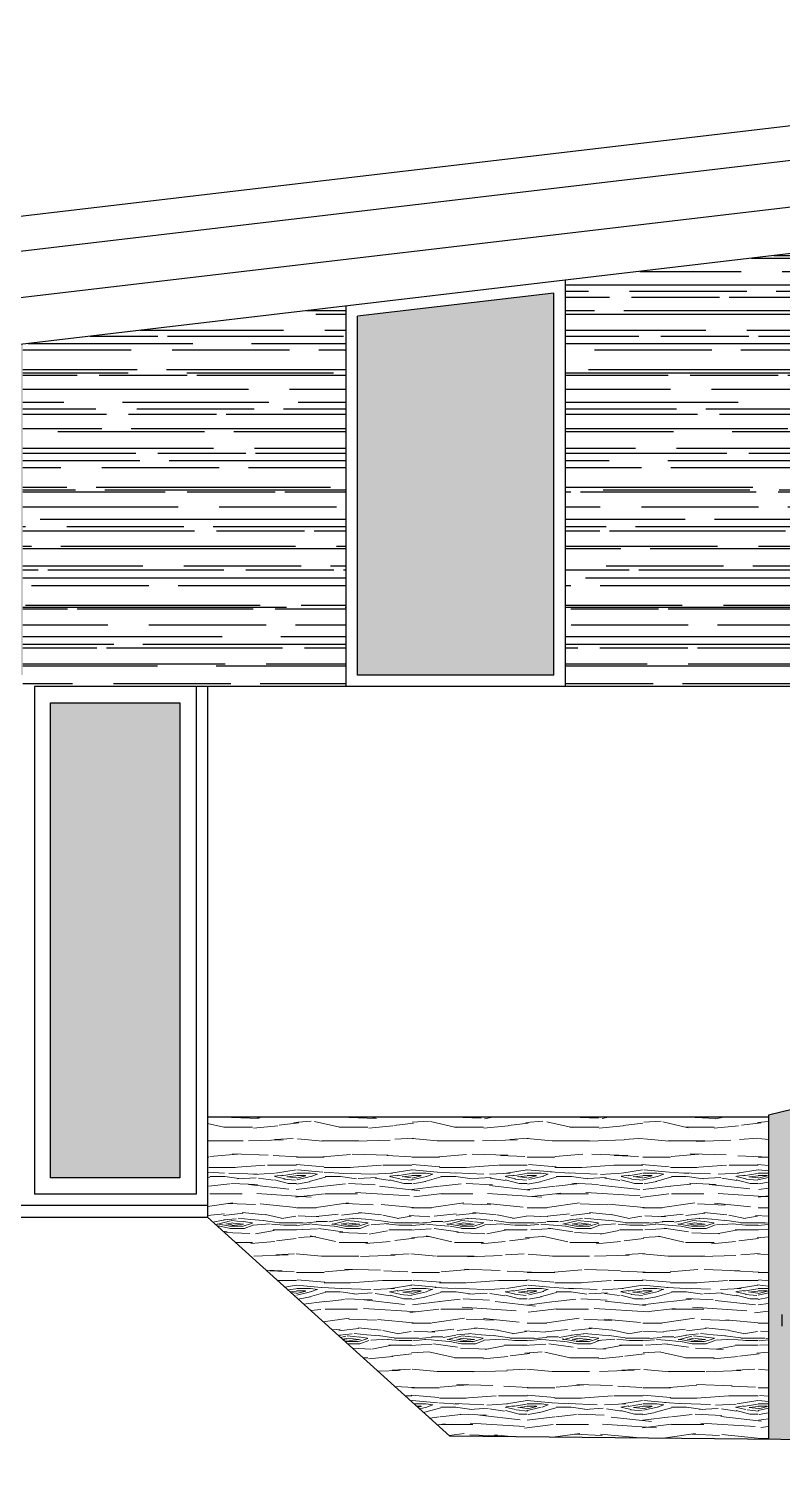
# Model space of a CAD drawing. Header units: millimetres. Extents: x 589 to 1175, y -455 to -172.
# Drawn here: x 1157.6 to 1160.86, y -446.16 to -439.95 of the extents above; entities that cross this region are included whole.
import ezdxf

# ---------------------------------------------------------------- set-up
doc = ezdxf.new("R2010")
doc.units = ezdxf.units.MM
for name, color, linetype in [('pohled', 4, 'Continuous'), ('SRAFA', 251, 'Continuous'), ('srafa fasada', 253, 'Continuous'), ('stafaz', 252, 'Continuous'), ('ZDIVO', 1, 'Continuous')]:
    doc.layers.add(name, color=color, linetype=linetype)
pattern_1 = [(0, (118.2526868023301, -99.30681768956038), (0.2794, 0.127), [1.905, -0.254, 0.635, -0.127]), (0, (118.4215968023301, -99.24331768956037), (-0.127, 0.16891), [0.381, -0.04191, 0.762, -0.09525]), (0, (118.3161868023301, -99.19886768956037), (0.6604000000000001, 0.08509), [1.016, -0.1778, 0.508, -0.127])]

# ---------------------------------------------------------------- blocks, each defined once
blk = doc.blocks.new('A$C57EF654B')
blk.add_line((7.787034237278021, 0.02417714285729744), (7.787034237278021, 0.07495428571382945))

msp = doc.modelspace()

# ---------------------------------------------------------------- hatches: boundary and pattern name
at = {"layer": 'SRAFA'}
h = msp.add_hatch(dxfattribs=at)
h.set_pattern_fill('AR-RROOF', color=256, scale=0.005, style=0)
h.set_pattern_definition(pattern_1)
h.paths.add_polyline_path([(1161.420785994471, -440.8662410069734), (1159.920785994471, -441.0431361401319), (1159.920785994471, -442.8051697244658), (1161.420785994471, -442.8051697244659)])
h = msp.add_hatch(dxfattribs=at)
h.set_pattern_fill('AR-RROOF', color=256, scale=0.005, style=0)
h.set_pattern_definition(pattern_1)
h.paths.add_polyline_path([(1157.570785994471, -442.8051697244658), (1158.970785994471, -442.8051697244657), (1158.970785994471, -441.1551697244657), (1157.57078599447, -441.320271848747)])
at = {"layer": 'SRAFA', "lineweight": 9}
h = msp.add_hatch(dxfattribs=at)
h.set_pattern_fill('WOOD_5,_O', color=253, scale=0.5, pattern_type=2)
h.set_pattern_definition([(349.6952, (118.4076868023301, -100.1373439395754), (3.000000480423951, -0.4999974377679953), [0.0559015, -5.534268]), (0, (118.4626868023301, -100.1473439395754), (0.5, 0.5), [0.055, -0.445]), (18.4349, (118.5176868023301, -100.1473439395754), (1.000000217296481, 0.4999992016113539), [0.04743399999999998, -1.533704499999999]), (172.875, (118.5626868023301, -100.1323439395754), (3.500000189922643, -0.4999991409469827), [0.0403115, -3.9908175]), (174.8056, (118.5226868023301, -100.1273439395754), (5.000000335022446, -0.4999976123497254), [0.055227, -5.4674535]), (194.0362, (118.4676868023301, -100.1223439395754), (-1.50000027299487, -0.4999990286806225), [0.06184649999999998, -1.999706]), (9.4623, (118.4476868023301, -100.1373439395754), (2.500000386847653, 0.4999990696012177), [0.030414, -3.0109675]), (353.6598, (118.4776868023301, -100.1323439395754), (-3.999999701303211, 0.500000789479847), [0.045277, -4.4824155]), (185.7106, (118.5226868023301, -100.1373439395754), (-4.499999711747927, -0.500000657333146), [0.0502495, -4.9746885]), (168.6901, (118.4726868023301, -100.1423439395754), (2.000000376115476, -0.499998816080803), [0.025495, -2.5240145]), (354.8056, (118.3626868023301, -100.1423439395754), (-5.000000335022446, 0.4999976123497237), [0.05522699999999998, -5.467453499999998]), (348.6901, (118.4176868023301, -100.1473439395754), (-2.000000376115476, 0.4999988160808042), [0.05099, -2.4985195]), (0, (118.4676868023301, -100.1573439395754), (0.5, 0.5), [0.06, -0.44]), (20.55600000000001, (118.5276868023301, -100.1573439395754), (2.500000922271211, 0.9999979982107936), [0.04271999999999999, -4.229281999999998]), (3.814100000000002, (118.5676868023301, -100.1423439395754), (6.999999670723153, 0.5000030619868513), [0.0751665, -7.4414815]), (354.8056, (118.6426868023301, -100.1373439395754), (-5.000000335022446, 0.4999976123497237), [0.05522699999999998, -5.467453499999998]), (0, (118.6976868023301, -100.1423439395754), (0.5, 0.5), [0.055, -0.445]), (5.194400000000003, (118.2526868023301, -100.1423439395754), (5.000000335022446, 0.4999976123497246), [0.05522699999999998, -5.467453499999998]), (354.8056, (118.3076868023301, -100.1373439395754), (-5.000000335022446, 0.4999976123497237), [0.05522699999999998, -5.467453499999998]), (0, (118.2526868023301, -100.1323439395754), (0.5, 0.5), [0.03, -0.47]), (5.194400000000003, (118.2826868023301, -100.1323439395754), (5.000000335022446, 0.4999976123497246), [0.05522699999999998, -5.467453499999998]), (0, (118.3376868023301, -100.1273439395754), (0.5, 0.5), [0.05, -0.45]), (10.3048, (118.3876868023301, -100.1273439395754), (-3.000000480423951, -0.4999974377679964), [0.0559015, -5.534268]), (5.194400000000003, (118.4426868023301, -100.1173439395754), (5.000000335022446, 0.4999976123497246), [0.05522699999999998, -5.467453499999998]), (354.8056, (118.4976868023301, -100.1123439395754), (-5.000000335022446, 0.4999976123497237), [0.05522699999999998, -5.467453499999998]), (354.8056, (118.5526868023301, -100.1173439395754), (-5.000000335022446, 0.4999976123497237), [0.05522699999999998, -5.467453499999998]), (351.8699, (118.6076868023301, -100.1223439395754), (-2.99999988823056, 0.4999996779077747), [0.0707105, -3.464823]), (0, (118.6776868023301, -100.1323439395754), (0.5, 0.5), [0.075, -0.425]), (347.4712000000001, (118.6576868023301, -100.4323439395754), (2.500000160204548, -0.4999998015224459), [0.0460975, -4.5636745]), (354.2894, (118.7026868023301, -100.4423439395754), (-4.499999711747927, 0.5000006573331457), [0.0502495, -4.9746885]), (8.1301, (118.6576868023301, -100.4323439395754), (2.999999888230561, 0.4999996779077717), [0.0353555, -3.500178500000001]), (9.4623, (118.6926868023301, -100.4273439395754), (2.500000386847653, 0.4999990696012177), [0.0608275, -2.9805535]), (0, (118.2526868023301, -100.4173439395754), (0.5, 0.5), [0.06, -0.44]), (350.5377, (118.3126868023301, -100.4173439395754), (-2.500000386847653, 0.4999990696012186), [0.03041399999999999, -3.010967499999999]), (201.8014, (118.3426868023301, -100.4223439395754), (1.500000136505385, 0.4999999552503245), [0.026926, -2.6656565]), (192.9946, (118.3176868023301, -100.4323439395754), (4.500000383874698, 0.9999987887891731), [0.0667085, -6.6041235]), (352.875, (118.7126868023301, -100.4323439395754), (-3.500000189922643, 0.4999991409469832), [0.0403115, -3.9908175]), (7.124999999999998, (118.7126868023301, -100.4323439395754), (3.500000189922643, 0.4999991409469829), [0.0403115, -3.9908175]), (0, (118.2526868023301, -100.4273439395754), (0.5, 0.5), [0.04, -0.46]), (194.0362, (118.2926868023301, -100.4273439395754), (-1.50000027299487, -0.4999990286806225), [0.04123099999999998, -2.020321999999999]), (356.6335000000001, (118.3626868023301, -100.4123439395754), (-7.999999660984349, 0.5000054816772417), [0.08514699999999996, -8.429546499999994]), (357.7094, (118.4476868023301, -100.4173439395754), (-12.00000006458787, 0.4999978765629131), [0.1251, -12.384896]), (3.179800000000001, (118.5726868023301, -100.4223439395754), (8.500000251349748, 0.4999955211631548), [0.090139, -8.9237395]), (9.4623, (118.6626868023301, -100.4173439395754), (2.500000386847653, 0.4999990696012177), [0.0912415, -2.95014]), (10.3048, (118.2526868023301, -100.4623439395754), (-3.000000480423951, -0.4999974377679964), [0.0559015, -5.534268]), (15.94539999999999, (118.3076868023301, -100.4523439395754), (-2.000000063326076, -0.4999999446481899), [0.072801, -3.567254]), (0, (118.3776868023301, -100.4323439395754), (0.5, 0.5), [0.065, -0.435]), (351.8699, (118.4426868023301, -100.4323439395754), (-2.99999988823056, 0.4999996779077747), [0.0707105, -3.464823]), (3.5763, (118.5126868023301, -100.4423439395754), (7.500000327167049, 0.4999953586658739), [0.08015599999999999, -7.9354535]), (351.2538, (118.5926868023301, -100.4373439395754), (3.499999668178174, -0.5000020985287651), [0.0657645, -6.5107085]), (345.9638, (118.6576868023301, -100.4473439395754), (-1.50000027299487, 0.4999990286806223), [0.06184650000000001, -1.999706]), (0, (118.7176868023301, -100.4623439395754), (0.5, 0.5), [0.035, -0.465]), (174.8056, (118.3626868023301, -100.4123439395754), (5.000000335022446, -0.4999976123497254), [0.1104535, -5.412227]), (355.2364000000001, (118.2526868023301, -100.3823439395754), (-5.500000473159792, 0.4999957663306309), [0.120416, -5.900381499999997]), (0, (118.3726868023301, -100.3923439395754), (0.5, 0.5), [0.115, -0.385]), (4.0856, (118.4876868023301, -100.3923439395754), (6.500000074507417, 0.4999980661770866), [0.1403564999999999, -6.877477499999997]), (0, (118.6276868023301, -100.3823439395754), (0.5, 0.5), [0.125, -0.375]), (7.124999999999998, (118.2526868023301, -100.4873439395754), (3.500000189922643, 0.4999991409469829), [0.120934, -3.910195]), (6.3402, (118.3726868023301, -100.4723439395754), (3.999999701303211, 0.5000007894798468), [0.090554, -4.437138500000001]), (357.5104, (118.4626868023301, -100.4623439395754), (-10.99999973985271, 0.5000089326348954), [0.1151085, -11.395756]), (353.4802, (118.5776868023301, -100.4673439395754), (-12.9999998954368, 1.499999762621864), [0.1761389999999999, -17.43777599999999]), (3.0128, (118.2526868023301, -100.1623439395754), (9.000000005848694, 0.5000020524395399), [0.09513149999999997, -9.418017499999994]), (351.8699, (118.3476868023301, -100.1573439395754), (-2.99999988823056, 0.4999996779077747), [0.106066, -3.429468]), (357.6141, (118.4526868023301, -100.1723439395754), (-11.50000026193722, 0.4999913852802186), [0.120104, -11.890308]), (10.6197, (118.5726868023301, -100.1773439395754), (-5.499999202309083, -1.000004041559186), [0.08139400000000001, -8.058016]), (0, (118.6526868023301, -100.1623439395754), (0.5, 0.5), [0.1, -0.4]), (356.8202, (118.2526868023301, -100.1023439395754), (-8.500000251349748, 0.4999955211631537), [0.09013899999999996, -8.923739499999995]), (6.009, (118.3426868023301, -100.1073439395754), (-4.99999987545302, -0.4999996587409216), [0.095525, -9.4569615]), (6.7098, (118.4376868023301, -100.0973439395754), (-4.500000498875653, -0.4999969406220161), [0.085586, -8.473035000000001]), (354.2894, (118.5226868023301, -100.0873439395754), (-4.499999711747927, 0.5000006573331457), [0.100499, -4.924439]), (347.9052, (118.6226868023301, -100.0973439395754), (-4.499999300806951, 1.000003366743933), [0.071589, -7.0873215]), (9.4623, (118.6926868023301, -100.1123439395754), (2.500000386847653, 0.4999990696012177), [0.0608275, -2.9805535]), (3.814100000000002, (118.2526868023301, -100.1973439395754), (6.999999670723153, 0.5000030619868513), [0.0751665, -7.4414815]), (347.1957, (118.3276868023301, -100.1923439395754), (-6.499998923441888, 1.500003693836551), [0.1128049999999999, -11.167709]), (0, (118.4376868023301, -100.2173439395754), (0.5, 0.5), [0.125, -0.375]), (5.4403, (118.5626868023301, -100.2173439395754), (-5.500000156104077, -0.4999966856206344), [0.105475, -10.4420365]), (6.7098, (118.6676868023301, -100.2073439395754), (-4.500000498875653, -0.4999969406220161), [0.085586, -8.473035000000001]), (0, (118.2526868023301, -100.0673439395754), (0.5, 0.5), [0.085, -0.415]), (8.1301, (118.3376868023301, -100.0673439395754), (2.999999888230561, 0.4999996779077717), [0.1414215, -3.3941125]), (357.6141, (118.4776868023301, -100.0473439395754), (-11.50000026193722, 0.4999913852802186), [0.120104, -11.890308]), (354.4725, (118.5976868023301, -100.0523439395754), (10.50000085969986, -0.9999926898324759), [0.155724, -15.4166875]), (6.842800000000001, (118.2526868023301, -100.5223439395754), (-8.499999682739274, -1.000003998962377), [0.1258969999999999, -12.46378149999999]), (0, (118.3776868023301, -100.5073439395754), (0.5, 0.5), [0.14, -0.36]), (356.3478, (118.5176868023301, -100.5073439395754), (-15.50000047110788, 0.999993649264214), [0.235478, -23.3123455]), (0, (118.2526868023301, -100.3473439395754), (0.5, 0.5), [0.12, -0.38]), (4.7636, (118.3726868023301, -100.3473439395754), (5.500000473159792, 0.4999957663306301), [0.120416, -5.900381499999997]), (358.1524, (118.4926868023301, -100.3373439395754), (-15.00000023215442, 0.4999971698858634), [0.1550805, -15.352982]), (357.2737, (118.6476868023301, -100.3423439395754), (-10.00000014748673, 0.4999980088635957), [0.105119, -10.406779]), (354.8056, (118.2526868023301, -100.2673439395754), (-5.000000335022446, 0.4999976123497237), [0.1104535, -5.412226999999997]), (0, (118.3626868023301, -100.2773439395754), (0.5, 0.5), [0.16, -0.34]), (1.9092, (118.5226868023301, -100.2773439395754), (14.49999951578939, 0.5000121205391049), [0.1500835, -14.8582475]), (3.5763, (118.6726868023301, -100.2723439395754), (7.500000327167049, 0.4999953586658739), [0.08015599999999999, -7.9354535])])
h.paths.add_polyline_path([(1160.801253926669, -444.6708535030575), (1158.370785994471, -444.6708535030575), (1158.370785994471, -445.1051697244661), (1159.420785994471, -446.0551697244658), (1160.801253926669, -446.0682547285625)])
at = {"layer": 'srafa fasada'}
h = msp.add_hatch(color=256, dxfattribs=at)
h.paths.add_polyline_path([(1149.850785994471, -442.8751697244658), (1149.240785994471, -442.8751697244658), (1149.240785994471, -444.9351697244658), (1149.850785994471, -444.9351697244658)])
h.paths.add_polyline_path([(1150.520785994471, -442.151678974592), (1149.720785994471, -442.2460230456099), (1149.720785994471, -442.8051697244658), (1150.520785994471, -442.8051697244657)])
h.paths.add_polyline_path([(1151.720785994471, -442.8051697244658), (1150.520785994471, -442.8051697244658), (1150.520785994471, -445.0051697244658), (1151.720785994471, -445.0051697244658)])
h.paths.add_polyline_path([(1153.870785994471, -441.7566131772047), (1152.870785994471, -441.874543265977), (1152.870785994471, -442.8051697244658), (1153.870785994471, -442.8051697244658)])
h.paths.add_polyline_path([(1154.550785994471, -442.8751697244658), (1153.540785994471, -442.8751697244658), (1153.540785994471, -444.9351697244658), (1154.550785994471, -444.9351697244658)])
h.paths.add_polyline_path([(1155.400785994471, -442.8751697244657), (1154.740785994471, -442.8751697244657), (1154.740785994471, -444.9351697244658), (1155.400785994471, -444.9351697244658)])
h.paths.add_polyline_path([(1157.57078599447, -441.320271848747), (1156.070785994471, -441.4971669819055), (1156.070785994471, -442.7551697244658), (1157.570785994471, -442.7551697244657)])
h.paths.add_polyline_path([(1158.250785994471, -442.8751697244658), (1157.690785994471, -442.8751697244658), (1157.690785994471, -444.9351697244657), (1158.250785994471, -444.9351697244657)])
h.paths.add_polyline_path([(1159.870785994471, -441.0993791316832), (1159.020785994471, -441.1996197071399), (1159.020785994471, -442.7551697244656), (1159.870785994471, -442.7551697244657)])
h.paths.add_polyline_path([(1162.620785994471, -440.7750713875593), (1161.470785994471, -440.9106909896476), (1161.470785994471, -442.7551697244658), (1162.620785994471, -442.7551697244658)])
msp.add_hatch(color=256, dxfattribs=at).paths.add_polyline_path([(1163.770785994471, -443.9284370511986), (1160.801253926669, -444.6634697412483), (1160.801253926669, -446.0679659329966), (1163.770785994471, -446.0964019519539)])

# ---------------------------------------------------------------- linework, layer by layer
at = {"layer": 'pohled'}
for p, q in [((1164.470785994471, -439.9527428779776), (1147.757394438584, -441.9237546278501)), ((1164.470785994472, -440.1037823393158), (1147.77496221176, -442.0727223201383)), ((1164.570785994471, -440.2933752788896), (1148.420785994471, -442.1979462125629)), ((1162.670785994471, -440.718828396008), (1148.420785994471, -442.3993321610139)), ((1159.920785994471, -442.8051697244657), (1159.920785994471, -441.0431361401319)), ((1159.870785994471, -441.0993791316832), (1159.020785994471, -441.1996197071399)), ((1159.870785994471, -442.7551697244658), (1159.870785994471, -441.0993791316833)), ((1159.920785994471, -442.7551697244658), (1159.920785994471, -441.0934826272447)), ((1158.970785994471, -442.8051697244658), (1158.970785994471, -441.1551697244657)), ((1159.020785994471, -442.7551697244656), (1159.020785994471, -441.1996197071399)), ((1159.870785994471, -442.7551697244657), (1159.020785994471, -442.7551697244656)), ((1158.32078599447, -442.8051697244657), (1157.62078599447, -442.8051697244658)), ((1157.620785994471, -442.8051697244658), (1157.620785994471, -445.0051697244658)), ((1162.670785994471, -442.8051697244659), (1158.32078599447, -442.8051697244657)), ((1158.32078599447, -442.8051697244658), (1158.320785994471, -445.0051697244658)), ((1158.370785994471, -442.8051697244658), (1158.370785994471, -445.1051697244661)), ((1164.470785994471, -443.7551697244659), (1160.801253926669, -444.6634697412483)), ((1158.370785994471, -444.6708535030575), (1160.801253926669, -444.6708535030575)), ((1160.801253926669, -444.6634697412483), (1160.801253926669, -446.0682547285625)), ((1158.32078599447, -445.0051697244657), (1157.620785994471, -445.0051697244658)), ((1158.370785994471, -445.0551697244658), (1149.120785994471, -445.0551697244658))]:
    msp.add_line(p, q, dxfattribs=at)
msp.add_lwpolyline([(1157.690785994471, -442.8751697244658), (1158.250785994471, -442.8751697244658), (1158.250785994471, -444.9351697244657), (1157.690785994471, -444.9351697244657)], close=True, dxfattribs=at)
at = {"layer": 'ZDIVO'}
for p, q in [((1148.120785994471, -445.1051697244658), (1158.370785994471, -445.1051697244661)), ((1158.370785994471, -445.1051697244661), (1159.420785994471, -446.0551697244658)), ((1169.970785994471, -446.1551697244658), (1159.420785994471, -446.0551697244658))]:
    msp.add_line(p, q, dxfattribs=at)

# ---------------------------------------------------------------- block references
at = {"layer": 'stafaz', "rotation": 359.4261779618541}
msp.add_blockref('A$C57EF654B', (1153.073199513494, -445.523921118784), dxfattribs=at)

doc.saveas('drawing.dxf')
